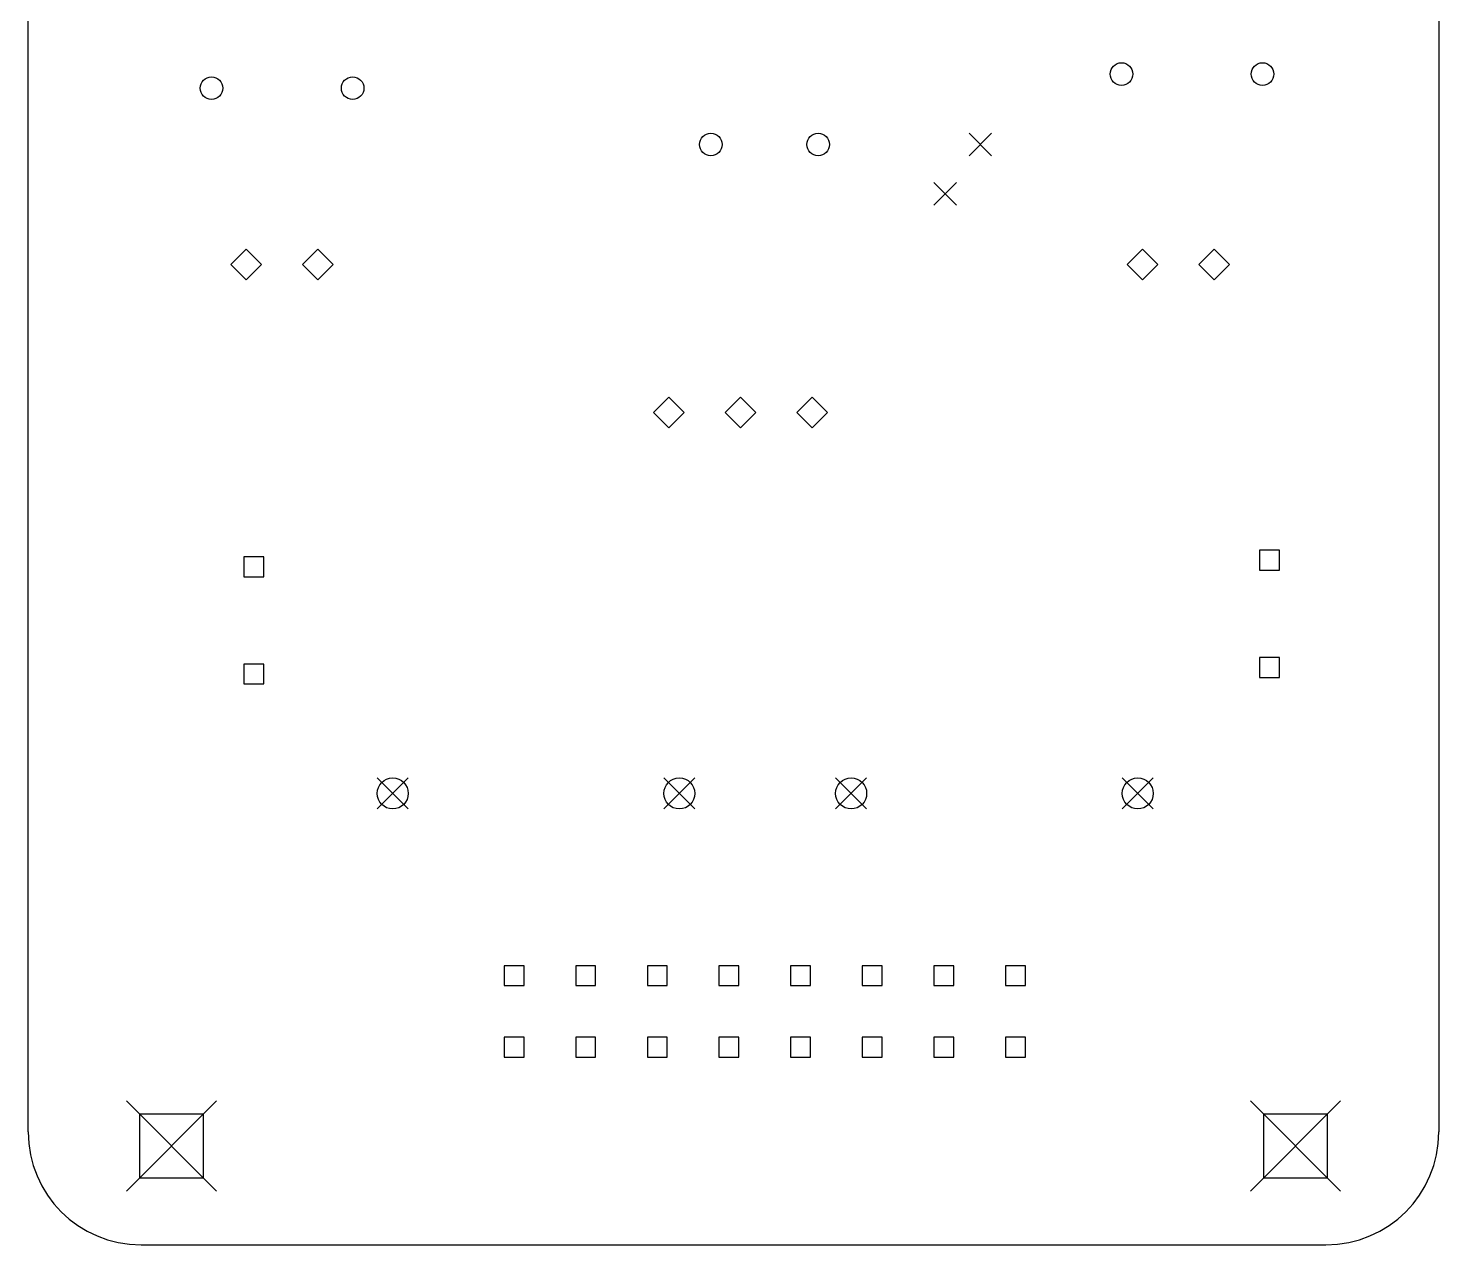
# Model space of a CAD drawing. Extents: x 98 to 150, y -179 to -40.
# Drawn here: x 100 to 150, y -152 to -108.9 of the extents above; entities that cross this region are included whole.
import ezdxf

# ---------------------------------------------------------------- set-up
doc = ezdxf.new("R2010")
doc.units = 0
doc.layers.add('BLACK', color=7, linetype='CONTINUOUS')

msp = doc.modelspace()

# ---------------------------------------------------------------- linework, layer by layer
at = {"layer": 'BLACK', "linetype": 'CONTINUOUS'}
for p, q in [((100, -148), (100, -44)), ((150, -44), (150, -148)), ((133.35, -112.6), (134.15, -113.4)), ((134.15, -112.6), (133.35, -113.4)), ((132.1, -114.35), (132.9, -115.15)), ((132.9, -114.35), (132.1, -115.15)), ((107.73, -116.705), (107.185, -117.25)), ((108.275, -117.25), (107.73, -116.705)), ((110.27, -116.705), (109.725, -117.25)), ((110.815, -117.25), (110.27, -116.705)), ((139.5, -116.705), (138.955, -117.25)), ((140.045, -117.25), (139.5, -116.705)), ((142.04, -116.705), (141.495, -117.25)), ((142.585, -117.25), (142.04, -116.705)), ((107.185, -117.25), (107.73, -117.795)), ((107.73, -117.795), (108.275, -117.25)), ((109.725, -117.25), (110.27, -117.795)), ((110.27, -117.795), (110.815, -117.25)), ((138.955, -117.25), (139.5, -117.795)), ((139.5, -117.795), (140.045, -117.25)), ((141.495, -117.25), (142.04, -117.795)), ((142.04, -117.795), (142.585, -117.25)), ((122.71, -121.955), (122.165, -122.5)), ((123.255, -122.5), (122.71, -121.955)), ((125.25, -121.955), (124.705, -122.5)), ((125.795, -122.5), (125.25, -121.955)), ((127.79, -121.955), (127.245, -122.5)), ((128.335, -122.5), (127.79, -121.955)), ((122.165, -122.5), (122.71, -123.045)), ((122.71, -123.045), (123.255, -122.5)), ((124.705, -122.5), (125.25, -123.045)), ((125.25, -123.045), (125.795, -122.5)), ((127.245, -122.5), (127.79, -123.045)), ((127.79, -123.045), (128.335, -122.5)), ((144.354, -127.379), (143.646, -127.379)), ((143.646, -127.379), (143.646, -128.086)), ((144.354, -128.086), (144.354, -127.379)), ((108.354, -127.614), (107.646, -127.614)), ((107.646, -127.614), (107.646, -128.321)), ((108.354, -128.321), (108.354, -127.614)), ((107.646, -128.321), (108.354, -128.321)), ((143.646, -128.086), (144.354, -128.086)), ((108.354, -131.414), (107.646, -131.414)), ((107.646, -131.414), (107.646, -132.121)), ((108.354, -132.121), (108.354, -131.414)), ((144.354, -131.179), (143.646, -131.179)), ((143.646, -131.179), (143.646, -131.886)), ((144.354, -131.886), (144.354, -131.179)), ((143.646, -131.886), (144.354, -131.886)), ((107.646, -132.121), (108.354, -132.121)), ((112.37, -135.45), (113.47, -136.55)), ((113.47, -135.45), (112.37, -136.55)), ((122.53, -135.45), (123.63, -136.55)), ((123.63, -135.45), (122.53, -136.55)), ((128.62, -135.45), (129.72, -136.55)), ((129.72, -135.45), (128.62, -136.55)), ((138.78, -135.45), (139.88, -136.55)), ((139.88, -135.45), (138.78, -136.55)), ((117.574, -142.106), (116.866, -142.106)), ((116.866, -142.106), (116.866, -142.814)), ((117.574, -142.814), (117.574, -142.106)), ((120.114, -142.106), (119.406, -142.106)), ((119.406, -142.106), (119.406, -142.814)), ((120.114, -142.814), (120.114, -142.106)), ((122.654, -142.106), (121.946, -142.106)), ((121.946, -142.106), (121.946, -142.814)), ((122.654, -142.814), (122.654, -142.106)), ((125.194, -142.106), (124.486, -142.106)), ((124.486, -142.106), (124.486, -142.814)), ((125.194, -142.814), (125.194, -142.106)), ((127.734, -142.106), (127.026, -142.106)), ((127.026, -142.106), (127.026, -142.814)), ((127.734, -142.814), (127.734, -142.106)), ((130.274, -142.106), (129.566, -142.106)), ((129.566, -142.106), (129.566, -142.814)), ((130.274, -142.814), (130.274, -142.106)), ((132.814, -142.106), (132.106, -142.106)), ((132.106, -142.106), (132.106, -142.814)), ((132.814, -142.814), (132.814, -142.106)), ((135.354, -142.106), (134.646, -142.106)), ((134.646, -142.106), (134.646, -142.814)), ((135.354, -142.814), (135.354, -142.106)), ((116.866, -142.814), (117.574, -142.814)), ((119.406, -142.814), (120.114, -142.814)), ((121.946, -142.814), (122.654, -142.814)), ((124.486, -142.814), (125.194, -142.814)), ((127.026, -142.814), (127.734, -142.814)), ((129.566, -142.814), (130.274, -142.814)), ((132.106, -142.814), (132.814, -142.814)), ((134.646, -142.814), (135.354, -142.814)), ((117.574, -144.646), (116.866, -144.646)), ((116.866, -144.646), (116.866, -145.354)), ((117.574, -145.354), (117.574, -144.646)), ((120.114, -144.646), (119.406, -144.646)), ((119.406, -144.646), (119.406, -145.354)), ((120.114, -145.354), (120.114, -144.646)), ((122.654, -144.646), (121.946, -144.646)), ((121.946, -144.646), (121.946, -145.354)), ((122.654, -145.354), (122.654, -144.646)), ((125.194, -144.646), (124.486, -144.646)), ((124.486, -144.646), (124.486, -145.354)), ((125.194, -145.354), (125.194, -144.646)), ((127.734, -144.646), (127.026, -144.646)), ((127.026, -144.646), (127.026, -145.354)), ((127.734, -145.354), (127.734, -144.646)), ((130.274, -144.646), (129.566, -144.646)), ((129.566, -144.646), (129.566, -145.354)), ((130.274, -145.354), (130.274, -144.646)), ((132.814, -144.646), (132.106, -144.646)), ((132.106, -144.646), (132.106, -145.354)), ((132.814, -145.354), (132.814, -144.646)), ((135.354, -144.646), (134.646, -144.646)), ((134.646, -144.646), (134.646, -145.354)), ((135.354, -145.354), (135.354, -144.646)), ((116.866, -145.354), (117.574, -145.354)), ((119.406, -145.354), (120.114, -145.354)), ((121.946, -145.354), (122.654, -145.354)), ((124.486, -145.354), (125.194, -145.354)), ((127.026, -145.354), (127.734, -145.354)), ((129.566, -145.354), (130.274, -145.354)), ((132.106, -145.354), (132.814, -145.354)), ((134.646, -145.354), (135.354, -145.354)), ((103.48, -146.9), (106.68, -150.1)), ((106.68, -146.9), (103.48, -150.1)), ((143.32, -146.9), (146.52, -150.1)), ((146.52, -146.9), (143.32, -150.1)), ((106.211, -147.369), (103.949, -147.369)), ((103.949, -147.369), (103.949, -149.631)), ((106.211, -149.631), (106.211, -147.369)), ((146.051, -147.369), (143.789, -147.369)), ((143.789, -147.369), (143.789, -149.631)), ((146.051, -149.631), (146.051, -147.369)), ((103.949, -149.631), (106.211, -149.631)), ((143.789, -149.631), (146.051, -149.631)), ((104, -152), (146, -152))]:
    msp.add_line(p, q, dxfattribs=at)
at = {"layer": 'BLACK'}
for centre, radius in [((138.75, -110.5), 0.4), ((143.75, -110.5), 0.4), ((106.5, -111), 0.4), ((111.5, -111), 0.4), ((124.2, -113), 0.4), ((128, -113), 0.4), ((112.92, -136), 0.55), ((123.08, -136), 0.55), ((129.17, -136), 0.55), ((139.33, -136), 0.55)]:
    msp.add_circle(centre, radius, dxfattribs=at)
for centre, start, end in [((104, -148), -180, -90), ((146, -148), -90, 0)]:
    msp.add_arc(centre, 4, start, end, dxfattribs=at)

doc.saveas('drawing.dxf')
